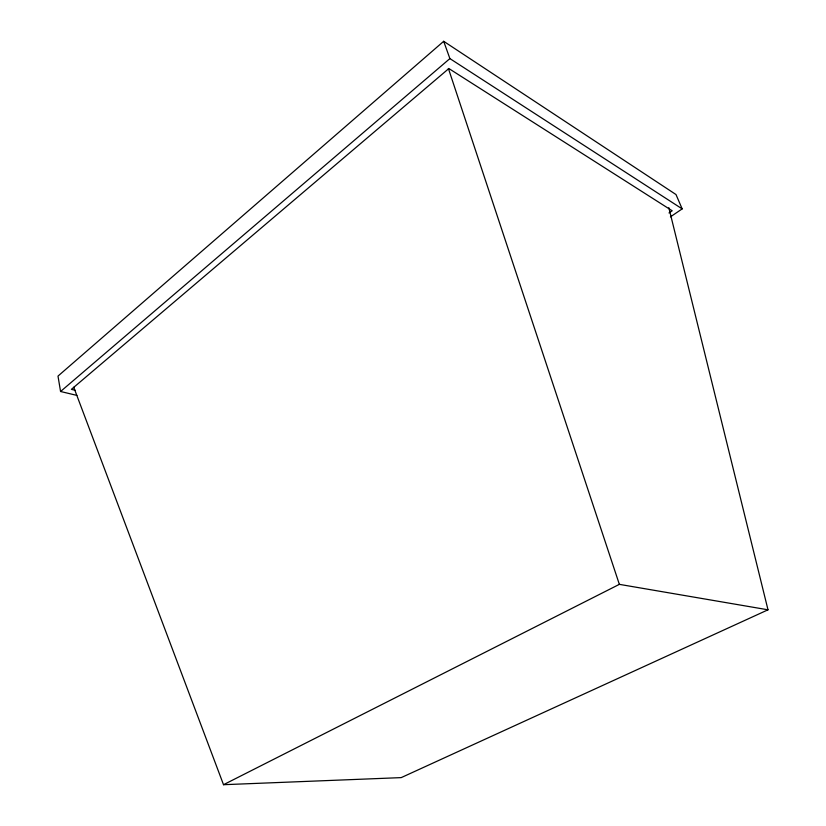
<?xml version="1.0" encoding="UTF-8"?>
<svg xmlns="http://www.w3.org/2000/svg" width="826" height="826" viewBox="0 0 826 826"><rect width="100%" height="100%" fill="white"/><g stroke="black" fill="none" stroke-linecap="round" stroke-linejoin="round"><path stroke-width="1.24" d="M670.433 216.856L682.173 208.885L675.998 194.544L443.686 41.3L57.996 376.088L60.566 391.493L76.88 395.396M60.566 391.493L449.891 58.594L443.686 41.3M668.988 212.953L672.188 210.775L448.859 68.548L71.387 389.356L75.135 390.264M73.741 387.229L223.516 784.7L619.355 584.354L768.004 609.805L668.833 207.677M768.004 609.805L401.199 777.617L223.516 784.7M449.891 58.594L682.173 208.885M448.394 68.465L619.355 584.354"/></g></svg>
